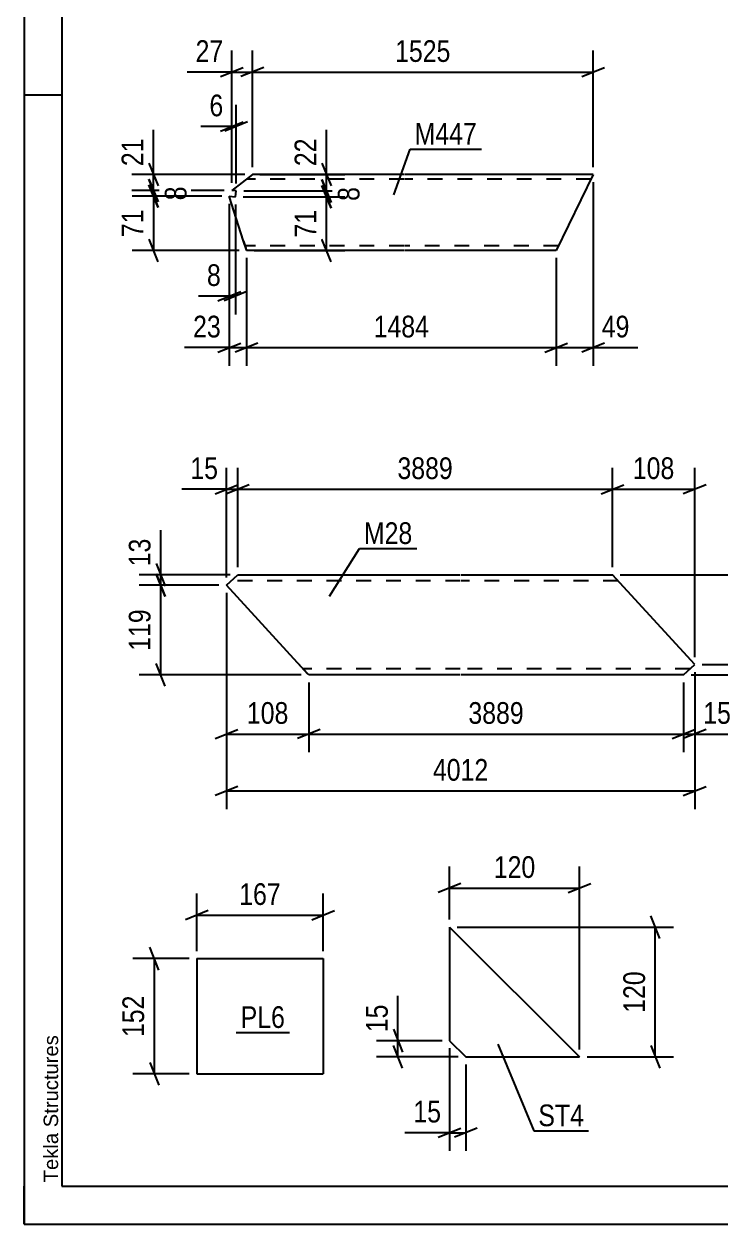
# Model space of a CAD drawing. Header units: millimetres. Extents: x 0 to 420, y 0 to 297.
# Drawn here: x 0 to 92, y 0 to 158.4 of the extents above; entities that cross this region are included whole.
import ezdxf

# ---------------------------------------------------------------- set-up
doc = ezdxf.new("R2010")
doc.units = ezdxf.units.MM
doc.linetypes.add('DXK_LINE_DOT2', pattern=[3.9198, 1.9599, -1.9599])
doc.styles.add('Arial', font='ARIAL.TTF', dxfattribs={"height": 0.2})
doc.styles.add('Arial Narrow', font='ARIALN.TTF', dxfattribs={"height": 0.2})

# ---------------------------------------------------------------- blocks, each defined once
blk = doc.blocks.new('Unknown-389636550-11126 - 39757')
at = {"color": 5, "linetype": 'Continuous'}
for p, q in [((0, 297), (0, 0)), ((5, 292), (5, 5)), ((5, 149), (0, 149)), ((0, 0), (0, 5)), ((5, 5), (415, 5)), ((0, 0), (420, 0))]:
    blk.add_line(p, q, dxfattribs=at)
at = {"color": 174, "linetype": 'Continuous', "style": 'Arial'}
blk.add_text('Tekla Structures', height=1.9102, rotation=90, dxfattribs=at).set_placement((4.5, 5.5))
blk = doc.blocks.new('Part-389636550-26571 - 26570')
at = {"color": 2, "linetype": 'Continuous'}
for p, q in [((30.13, 138.53), (27.42, 136.44)), ((50.13, 138.53), (30.13, 138.53)), ((75.12, 138.53), (50.23, 138.53)), ((75.12, 138.53), (70.23, 128.53)), ((28, 136.37), (27.42, 136.44)), ((27.91, 135.58), (28, 136.37)), ((28.98, 129.73), (27.09, 135.67)), ((27.09, 135.67), (27.91, 135.58)), ((29.34, 128.62), (28.98, 129.73)), ((29.37, 128.53), (29.34, 128.62)), ((50.13, 128.53), (29.37, 128.53)), ((70.23, 128.53), (50.23, 128.53))]:
    blk.add_line(p, q, dxfattribs=at)
at = {"color": 7, "linetype": 'DXK_LINE_DOT2'}
for p, q in [((50.13, 137.93), (29.35, 137.93)), ((74.82, 137.93), (50.23, 137.93)), ((28.98, 129.73), (29.25, 128.88)), ((50.13, 129.13), (29.18, 129.13)), ((70.52, 129.13), (50.23, 129.13))]:
    blk.add_line(p, q, dxfattribs=at)
blk = doc.blocks.new('Part-389636550-11364 - 11363')
at = {"color": 2, "linetype": 'Continuous'}
for p, q in [((26.73, 84.34), (28.21, 85.69)), ((28.21, 85.69), (57.57, 85.69)), ((57.67, 85.69), (77.67, 85.69)), ((88.5, 73.84), (77.67, 85.69)), ((36.11, 74.09), (26.73, 84.34)), ((37.57, 72.49), (36.11, 74.09)), ((87.03, 72.49), (88.5, 73.84)), ((57.57, 72.49), (37.57, 72.49)), ((87.03, 72.49), (57.67, 72.49))]:
    blk.add_line(p, q, dxfattribs=at)
at = {"color": 7, "linetype": 'DXK_LINE_DOT2'}
for p, q in [((57.57, 84.89), (27.33, 84.89)), ((78.4, 84.89), (57.67, 84.89)), ((36.11, 74.09), (37.46, 72.61)), ((57.57, 73.29), (36.84, 73.29)), ((87.9, 73.29), (57.67, 73.29))]:
    blk.add_line(p, q, dxfattribs=at)
blk = doc.blocks.new('Part-389636550-11481 - 11480')
at = {"color": 2, "linetype": 'Continuous'}
for p, q in [((56.16, 39.2), (56.16, 24.2)), ((56.16, 39.2), (73.3, 22.05)), ((56.16, 24.2), (58.3, 22.05)), ((58.3, 22.05), (73.3, 22.05))]:
    blk.add_line(p, q, dxfattribs=at)
blk = doc.blocks.new('Part-389636550-11536 - 11535')
at = {"color": 2, "linetype": 'Continuous'}
for p, q in [((22.8, 35.03), (22.8, 19.83)), ((22.8, 35.03), (39.48, 35.03)), ((39.48, 35.03), (39.48, 19.83)), ((22.8, 19.83), (39.48, 19.83))]:
    blk.add_line(p, q, dxfattribs=at)
blk = doc.blocks.new('StraightDimension-389636550-27344 - 26570')
at = {"color": 7, "linetype": 'Continuous'}
for p, q in [((75.12, 137.53), (75.12, 113.29)), ((70.23, 127.53), (70.23, 113.29)), ((68.73, 115.09), (71.73, 116.29)), ((70.23, 115.69), (75.12, 115.69)), ((76.62, 116.29), (73.62, 115.09))]:
    blk.add_line(p, q, dxfattribs=at)
at = {"color": 0}
blk.add_wipeout([(80.5, 116.44), (80.5, 120.64), (75.64, 120.64), (75.64, 116.44)], dxfattribs=at)
at = {"color": 7, "linetype": 'Continuous'}
blk.add_line((75.12, 115.69), (81.02, 115.69), dxfattribs=at)
blk.add_line((75.12, 115.69), (81.02, 115.69), dxfattribs=at)
at = {"color": 3, "style": 'Arial Narrow'}
blk.add_text('49', height=2.863, dxfattribs=at).set_placement((76.24, 117.04))
blk = doc.blocks.new('StraightDimension-389636550-27451 - 26570')
at = {"color": 7, "linetype": 'Continuous'}
for p, q in [((30.13, 139.53), (30.13, 154.91)), ((75.12, 139.53), (75.12, 154.91)), ((31.63, 152.66), (28.63, 151.46)), ((73.62, 151.46), (76.62, 152.66)), ((30.13, 152.06), (75.12, 152.06))]:
    blk.add_line(p, q, dxfattribs=at)
at = {"color": 0}
blk.add_wipeout([(56.88, 152.81), (56.88, 157.01), (48.37, 157.01), (48.37, 152.81)], dxfattribs=at)
at = {"color": 3, "style": 'Arial Narrow'}
blk.add_text('1525', height=2.863, dxfattribs=at).set_placement((48.97, 153.41))
blk = doc.blocks.new('StraightDimension-389636550-27345 - 26570')
at = {"color": 7, "linetype": 'Continuous'}
for p, q in [((29.37, 127.53), (29.37, 113.29)), ((70.23, 127.53), (70.23, 113.29)), ((30.87, 116.29), (27.87, 115.09)), ((29.37, 115.69), (70.23, 115.69)), ((68.73, 115.09), (71.73, 116.29))]:
    blk.add_line(p, q, dxfattribs=at)
at = {"color": 0}
blk.add_wipeout([(54.05, 116.44), (54.05, 120.64), (45.54, 120.64), (45.54, 116.44)], dxfattribs=at)
at = {"color": 3, "style": 'Arial Narrow'}
blk.add_text('1484', height=2.863, dxfattribs=at).set_placement((46.14, 117.04))
blk = doc.blocks.new('StraightDimension-389636550-27346 - 26570')
at = {"color": 7, "linetype": 'Continuous'}
for p, q in [((27.09, 134.67), (27.09, 113.29)), ((29.37, 127.53), (29.37, 113.29)), ((25.59, 115.09), (28.59, 116.29)), ((27.09, 115.69), (29.37, 115.69)), ((30.87, 116.29), (27.87, 115.09))]:
    blk.add_line(p, q, dxfattribs=at)
at = {"color": 0}
blk.add_wipeout([(26.57, 116.44), (26.57, 120.64), (21.71, 120.64), (21.71, 116.44)], dxfattribs=at)
at = {"color": 7, "linetype": 'Continuous'}
blk.add_line((27.09, 115.69), (21.19, 115.69), dxfattribs=at)
blk.add_line((27.09, 115.69), (21.19, 115.69), dxfattribs=at)
at = {"color": 3, "style": 'Arial Narrow'}
blk.add_text('23', height=2.863, dxfattribs=at).set_placement((22.31, 117.04))
blk = doc.blocks.new('StraightDimension-389636550-27452 - 26570')
at = {"color": 7, "linetype": 'Continuous'}
for p, q in [((27.42, 137.44), (27.42, 154.91)), ((30.13, 139.53), (30.13, 154.91)), ((25.92, 151.46), (28.92, 152.66)), ((31.63, 152.66), (28.63, 151.46)), ((27.42, 152.06), (30.13, 152.06))]:
    blk.add_line(p, q, dxfattribs=at)
at = {"color": 0}
blk.add_wipeout([(26.89, 152.81), (26.89, 157.01), (22.04, 157.01), (22.04, 152.81)], dxfattribs=at)
at = {"color": 7, "linetype": 'Continuous'}
blk.add_line((27.42, 152.06), (21.51, 152.06), dxfattribs=at)
blk.add_line((27.42, 152.06), (21.51, 152.06), dxfattribs=at)
at = {"color": 3, "style": 'Arial Narrow'}
blk.add_text('27', height=2.863, dxfattribs=at).set_placement((22.64, 153.41))
blk = doc.blocks.new('StraightDimension-389636550-27743 - 26570')
at = {"color": 7, "linetype": 'Continuous'}
for p, q in [((27.42, 137.44), (27.42, 147.73)), ((28, 137.37), (28, 147.73)), ((25.92, 144.28), (28.92, 145.48)), ((29.5, 145.48), (26.5, 144.28)), ((27.42, 144.88), (28, 144.88))]:
    blk.add_line(p, q, dxfattribs=at)
at = {"color": 0}
blk.add_wipeout([(26.89, 145.63), (26.89, 149.83), (23.87, 149.83), (23.87, 145.63)], dxfattribs=at)
at = {"color": 7, "linetype": 'Continuous'}
blk.add_line((27.42, 144.88), (23.34, 144.88), dxfattribs=at)
blk.add_line((27.42, 144.88), (23.34, 144.88), dxfattribs=at)
at = {"color": 3, "style": 'Arial Narrow'}
blk.add_text('6', height=2.86, dxfattribs=at).set_placement((24.47, 146.23))
blk = doc.blocks.new('StraightDimension-389636550-27510 - 26570')
at = {"color": 7, "linetype": 'Continuous'}
for p, q in [((16.49, 140.03), (17.69, 137.03)), ((29.13, 138.53), (14.24, 138.53)), ((17.69, 134.94), (16.49, 137.94)), ((17.09, 136.44), (17.09, 138.53)), ((26.42, 136.44), (14.24, 136.44))]:
    blk.add_line(p, q, dxfattribs=at)
at = {"color": 0}
blk.add_wipeout([(16.34, 143.91), (12.14, 143.91), (12.14, 139.05), (16.34, 139.05)], dxfattribs=at)
at = {"color": 7, "linetype": 'Continuous'}
blk.add_line((17.09, 138.53), (17.09, 144.43), dxfattribs=at)
blk.add_line((17.09, 138.53), (17.09, 144.43), dxfattribs=at)
at = {"color": 3, "style": 'Arial Narrow'}
blk.add_text('21', height=2.863, rotation=90.0002, dxfattribs=at).set_placement((15.74, 139.65))
blk = doc.blocks.new('StraightDimension-389636550-27511 - 26570')
at = {"color": 7, "linetype": 'Continuous'}
for p, q in [((16.49, 137.94), (17.69, 134.94)), ((26.42, 136.44), (14.69, 136.44)), ((17.69, 134.17), (16.49, 137.17)), ((17.09, 135.67), (17.09, 136.44)), ((26.09, 135.67), (14.69, 135.67))]:
    blk.add_line(p, q, dxfattribs=at)
at = {"color": 0}
blk.add_wipeout([(22.04, 137.56), (17.84, 137.56), (17.84, 134.54), (22.04, 134.54)], dxfattribs=at)
at = {"color": 3, "style": 'Arial Narrow'}
blk.add_text('8', height=2.86, rotation=90.0002, dxfattribs=at).set_placement((21.44, 135.14))
blk = doc.blocks.new('StraightDimension-389636550-27512 - 26570')
at = {"color": 7, "linetype": 'Continuous'}
for p, q in [((16.51, 137.17), (17.71, 134.17)), ((26.09, 135.67), (14.26, 135.67)), ((17.11, 128.53), (17.11, 135.67)), ((17.71, 127.03), (16.51, 130.03)), ((28.37, 128.53), (14.26, 128.53))]:
    blk.add_line(p, q, dxfattribs=at)
at = {"color": 0}
blk.add_wipeout([(16.36, 134.52), (12.16, 134.52), (12.16, 129.67), (16.36, 129.67)], dxfattribs=at)
at = {"color": 3, "style": 'Arial Narrow'}
blk.add_text('71', height=2.863, rotation=90.0002, dxfattribs=at).set_placement((15.76, 130.27))
blk = doc.blocks.new('StraightDimension-389636550-27666 - 26570')
at = {"color": 7, "linetype": 'Continuous'}
for p, q in [((39.32, 140.03), (40.52, 137.03)), ((31.13, 138.53), (42.32, 138.53)), ((40.52, 134.87), (39.32, 137.87)), ((39.92, 136.37), (39.92, 138.53)), ((29, 136.37), (42.32, 136.37))]:
    blk.add_line(p, q, dxfattribs=at)
at = {"color": 0}
blk.add_wipeout([(39.17, 143.91), (34.97, 143.91), (34.97, 139.05), (39.17, 139.05)], dxfattribs=at)
at = {"color": 7, "linetype": 'Continuous'}
blk.add_line((39.92, 138.53), (39.92, 144.43), dxfattribs=at)
blk.add_line((39.92, 138.53), (39.92, 144.43), dxfattribs=at)
at = {"color": 3, "style": 'Arial Narrow'}
blk.add_text('22', height=2.863, rotation=90.0002, dxfattribs=at).set_placement((38.57, 139.65))
blk = doc.blocks.new('StraightDimension-389636550-27667 - 26570')
at = {"color": 7, "linetype": 'Continuous'}
for p, q in [((39.32, 137.87), (40.52, 134.87)), ((29, 136.37), (42.77, 136.37)), ((40.52, 134.08), (39.32, 137.08)), ((39.92, 135.58), (39.92, 136.37)), ((28.91, 135.58), (42.77, 135.58))]:
    blk.add_line(p, q, dxfattribs=at)
at = {"color": 0}
blk.add_wipeout([(44.87, 137.49), (40.67, 137.49), (40.67, 134.46), (44.87, 134.46)], dxfattribs=at)
at = {"color": 3, "style": 'Arial Narrow'}
blk.add_text('8', height=2.86, rotation=90.0002, dxfattribs=at).set_placement((44.27, 135.06))
blk = doc.blocks.new('StraightDimension-389636550-27668 - 26570')
at = {"color": 7, "linetype": 'Continuous'}
for p, q in [((39.32, 137.08), (40.52, 134.08)), ((28.91, 135.58), (42.32, 135.58)), ((39.92, 128.53), (39.92, 135.58)), ((40.52, 127.03), (39.32, 130.03)), ((30.37, 128.53), (42.32, 128.53))]:
    blk.add_line(p, q, dxfattribs=at)
at = {"color": 0}
blk.add_wipeout([(39.17, 134.48), (34.97, 134.48), (34.97, 129.62), (39.17, 129.62)], dxfattribs=at)
at = {"color": 3, "style": 'Arial Narrow'}
blk.add_text('71', height=2.863, rotation=90.0002, dxfattribs=at).set_placement((38.57, 130.22))
blk = doc.blocks.new('StraightDimension-389636550-27767 - 26570')
at = {"color": 7, "linetype": 'Continuous'}
for p, q in [((27.09, 134.67), (27.09, 120.08)), ((27.91, 134.58), (27.91, 120.08)), ((25.59, 121.88), (28.59, 123.08)), ((29.41, 123.08), (26.41, 121.88)), ((27.09, 122.48), (27.91, 122.48))]:
    blk.add_line(p, q, dxfattribs=at)
at = {"color": 0}
blk.add_wipeout([(26.57, 123.23), (26.57, 127.43), (23.54, 127.43), (23.54, 123.23)], dxfattribs=at)
at = {"color": 7, "linetype": 'Continuous'}
blk.add_line((27.09, 122.48), (23.02, 122.48), dxfattribs=at)
blk.add_line((27.09, 122.48), (23.02, 122.48), dxfattribs=at)
at = {"color": 3, "style": 'Arial Narrow'}
blk.add_text('8', height=2.86, dxfattribs=at).set_placement((24.14, 123.83))
blk = doc.blocks.new('StraightDimension-389636550-35046 - 11363')
at = {"color": 7, "linetype": 'Continuous'}
for p, q in [((28.21, 86.69), (28.21, 99.84)), ((77.67, 86.69), (77.67, 99.84)), ((29.71, 97.59), (26.71, 96.39)), ((28.21, 96.99), (77.67, 96.99)), ((76.17, 96.39), (79.17, 97.59))]:
    blk.add_line(p, q, dxfattribs=at)
at = {"color": 0}
blk.add_wipeout([(57.2, 97.74), (57.2, 101.94), (48.68, 101.94), (48.68, 97.74)], dxfattribs=at)
at = {"color": 3, "style": 'Arial Narrow'}
blk.add_text('3889', height=2.863, dxfattribs=at).set_placement((49.28, 98.34))
blk = doc.blocks.new('StraightDimension-389636550-34966 - 11363')
at = {"color": 7, "linetype": 'Continuous'}
for p, q in [((26.73, 83.34), (26.73, 62.28)), ((37.57, 71.49), (37.57, 62.28)), ((25.23, 64.08), (28.23, 65.28)), ((39.07, 65.28), (36.07, 64.08)), ((26.73, 64.68), (37.57, 64.68))]:
    blk.add_line(p, q, dxfattribs=at)
at = {"color": 0}
blk.add_wipeout([(35.49, 65.43), (35.49, 69.63), (28.81, 69.63), (28.81, 65.43)], dxfattribs=at)
at = {"color": 3, "style": 'Arial Narrow'}
blk.add_text('108', height=2.863, dxfattribs=at).set_placement((29.41, 66.03))
blk = doc.blocks.new('StraightDimension-389636550-35683 - 11363')
at = {"color": 7, "linetype": 'Continuous'}
for p, q in [((100.02, 75.34), (101.22, 72.34)), ((89.5, 73.84), (103.02, 73.84)), ((101.22, 70.99), (100.02, 73.99)), ((100.62, 72.49), (100.62, 73.84)), ((88.03, 72.49), (103.02, 72.49))]:
    blk.add_line(p, q, dxfattribs=at)
at = {"color": 0}
blk.add_wipeout([(99.87, 71.97), (95.67, 71.97), (95.67, 67.11), (99.87, 67.11)], dxfattribs=at)
at = {"color": 7, "linetype": 'Continuous'}
blk.add_line((100.62, 72.49), (100.62, 66.58), dxfattribs=at)
blk.add_line((100.62, 72.49), (100.62, 66.58), dxfattribs=at)
at = {"color": 3, "style": 'Arial Narrow'}
blk.add_text('13', height=2.863, rotation=90.0002, dxfattribs=at).set_placement((99.27, 67.71))
blk = doc.blocks.new('StraightDimension-389636550-11705 - 11363')
at = {"color": 7, "linetype": 'Continuous'}
for p, q in [((26.73, 83.34), (26.73, 54.77)), ((88.5, 72.84), (88.5, 54.77)), ((28.23, 57.77), (25.23, 56.57)), ((26.73, 57.17), (88.5, 57.17)), ((87, 56.57), (90, 57.77))]:
    blk.add_line(p, q, dxfattribs=at)
at = {"color": 0}
blk.add_wipeout([(61.88, 57.92), (61.88, 62.12), (53.36, 62.12), (53.36, 57.92)], dxfattribs=at)
at = {"color": 3, "style": 'Arial Narrow'}
blk.add_text('4012', height=2.863, dxfattribs=at).set_placement((53.96, 58.52))
blk = doc.blocks.new('StraightDimension-389636550-34964 - 11363')
at = {"color": 7, "linetype": 'Continuous'}
for p, q in [((87.03, 71.49), (87.03, 62.28)), ((88.5, 72.84), (88.5, 62.28)), ((85.53, 64.08), (88.53, 65.28)), ((90, 65.28), (87, 64.08)), ((87.03, 64.68), (88.5, 64.68))]:
    blk.add_line(p, q, dxfattribs=at)
at = {"color": 0}
blk.add_wipeout([(93.89, 65.43), (93.89, 69.63), (89.03, 69.63), (89.03, 65.43)], dxfattribs=at)
at = {"color": 7, "linetype": 'Continuous'}
blk.add_line((88.5, 64.68), (94.41, 64.68), dxfattribs=at)
blk.add_line((88.5, 64.68), (94.41, 64.68), dxfattribs=at)
at = {"color": 3, "style": 'Arial Narrow'}
blk.add_text('15', height=2.863, dxfattribs=at).set_placement((89.63, 66.03))
blk = doc.blocks.new('StraightDimension-389636550-35045 - 11363')
at = {"color": 7, "linetype": 'Continuous'}
for p, q in [((77.67, 86.69), (77.67, 99.84)), ((88.5, 74.84), (88.5, 99.84)), ((76.17, 96.39), (79.17, 97.59)), ((77.67, 96.99), (88.5, 96.99)), ((90, 97.59), (87, 96.39))]:
    blk.add_line(p, q, dxfattribs=at)
at = {"color": 0}
blk.add_wipeout([(86.43, 97.74), (86.43, 101.94), (79.74, 101.94), (79.74, 97.74)], dxfattribs=at)
at = {"color": 3, "style": 'Arial Narrow'}
blk.add_text('108', height=2.863, dxfattribs=at).set_placement((80.34, 98.34))
blk = doc.blocks.new('StraightDimension-389636550-35716 - 11363')
at = {"color": 7, "linetype": 'Continuous'}
for p, q in [((17.44, 85.84), (18.64, 82.84)), ((25.73, 84.34), (15.19, 84.34)), ((18.04, 72.49), (18.04, 84.34)), ((18.64, 70.99), (17.44, 73.99)), ((36.57, 72.49), (15.19, 72.49))]:
    blk.add_line(p, q, dxfattribs=at)
at = {"color": 0}
blk.add_wipeout([(17.29, 81.76), (13.09, 81.76), (13.09, 75.07), (17.29, 75.07)], dxfattribs=at)
at = {"color": 3, "style": 'Arial Narrow'}
blk.add_text('119', height=2.863, rotation=90.0002, dxfattribs=at).set_placement((16.69, 75.67))
blk = doc.blocks.new('StraightDimension-389636550-34965 - 11363')
at = {"color": 7, "linetype": 'Continuous'}
for p, q in [((37.57, 71.49), (37.57, 62.28)), ((87.03, 71.49), (87.03, 62.28)), ((39.07, 65.28), (36.07, 64.08)), ((85.53, 64.08), (88.53, 65.28)), ((37.57, 64.68), (87.03, 64.68))]:
    blk.add_line(p, q, dxfattribs=at)
at = {"color": 0}
blk.add_wipeout([(66.56, 65.43), (66.56, 69.63), (58.04, 69.63), (58.04, 65.43)], dxfattribs=at)
at = {"color": 3, "style": 'Arial Narrow'}
blk.add_text('3889', height=2.863, dxfattribs=at).set_placement((58.64, 66.03))
blk = doc.blocks.new('StraightDimension-389636550-35682 - 11363')
at = {"color": 7, "linetype": 'Continuous'}
for p, q in [((100.02, 87.19), (101.22, 84.19)), ((78.67, 85.69), (103.02, 85.69)), ((100.62, 73.84), (100.62, 85.69)), ((101.22, 72.34), (100.02, 75.34)), ((89.5, 73.84), (103.02, 73.84))]:
    blk.add_line(p, q, dxfattribs=at)
at = {"color": 0}
blk.add_wipeout([(99.87, 83.11), (95.67, 83.11), (95.67, 76.42), (99.87, 76.42)], dxfattribs=at)
at = {"color": 3, "style": 'Arial Narrow'}
blk.add_text('119', height=2.863, rotation=90.0002, dxfattribs=at).set_placement((99.27, 77.02))
blk = doc.blocks.new('StraightDimension-389636550-35047 - 11363')
at = {"color": 7, "linetype": 'Continuous'}
for p, q in [((26.73, 85.34), (26.73, 99.84)), ((28.21, 86.69), (28.21, 99.84)), ((25.23, 96.39), (28.23, 97.59)), ((29.71, 97.59), (26.71, 96.39)), ((26.73, 96.99), (28.21, 96.99))]:
    blk.add_line(p, q, dxfattribs=at)
at = {"color": 0}
blk.add_wipeout([(26.21, 97.74), (26.21, 101.94), (21.35, 101.94), (21.35, 97.74)], dxfattribs=at)
at = {"color": 7, "linetype": 'Continuous'}
blk.add_line((26.73, 96.99), (20.83, 96.99), dxfattribs=at)
blk.add_line((26.73, 96.99), (20.83, 96.99), dxfattribs=at)
at = {"color": 3, "style": 'Arial Narrow'}
blk.add_text('15', height=2.863, dxfattribs=at).set_placement((21.95, 98.34))
blk = doc.blocks.new('StraightDimension-389636550-35715 - 11363')
at = {"color": 7, "linetype": 'Continuous'}
for p, q in [((17.44, 87.19), (18.64, 84.19)), ((27.21, 85.69), (15.19, 85.69)), ((18.64, 82.84), (17.44, 85.84)), ((18.04, 84.34), (18.04, 85.69)), ((25.73, 84.34), (15.19, 84.34))]:
    blk.add_line(p, q, dxfattribs=at)
at = {"color": 0}
blk.add_wipeout([(17.29, 91.07), (13.09, 91.07), (13.09, 86.22), (17.29, 86.22)], dxfattribs=at)
at = {"color": 7, "linetype": 'Continuous'}
blk.add_line((18.04, 85.69), (18.04, 91.6), dxfattribs=at)
blk.add_line((18.04, 85.69), (18.04, 91.6), dxfattribs=at)
at = {"color": 3, "style": 'Arial Narrow'}
blk.add_text('13', height=2.863, rotation=90.0002, dxfattribs=at).set_placement((16.69, 86.82))
blk = doc.blocks.new('StraightDimension-389636550-11932 - 11480')
at = {"color": 7, "linetype": 'Continuous'}
for p, q in [((83.9, 37.7), (82.7, 40.7)), ((57.16, 39.2), (85.7, 39.2)), ((83.3, 22.05), (83.3, 39.2)), ((82.7, 23.55), (83.9, 20.55)), ((74.3, 22.05), (85.7, 22.05))]:
    blk.add_line(p, q, dxfattribs=at)
at = {"color": 0}
blk.add_wipeout([(82.55, 33.97), (78.35, 33.97), (78.35, 27.28), (82.55, 27.28)], dxfattribs=at)
at = {"color": 3, "style": 'Arial Narrow'}
blk.add_text('120', height=2.863, rotation=90.0002, dxfattribs=at).set_placement((81.95, 27.88))
blk = doc.blocks.new('StraightDimension-389636550-11924 - 11480')
at = {"color": 7, "linetype": 'Continuous'}
for p, q in [((56.16, 40.2), (56.16, 47.19)), ((73.3, 23.05), (73.3, 47.19)), ((57.66, 44.94), (54.66, 43.74)), ((71.8, 43.74), (74.8, 44.94)), ((56.16, 44.34), (73.3, 44.34))]:
    blk.add_line(p, q, dxfattribs=at)
at = {"color": 0}
blk.add_wipeout([(68.07, 45.09), (68.07, 49.29), (61.39, 49.29), (61.39, 45.09)], dxfattribs=at)
at = {"color": 3, "style": 'Arial Narrow'}
blk.add_text('120', height=2.863, dxfattribs=at).set_placement((61.99, 45.69))
blk = doc.blocks.new('StraightDimension-389636550-28789 - 11480')
at = {"color": 7, "linetype": 'Continuous'}
for p, q in [((48.75, 25.7), (49.95, 22.7)), ((55.16, 24.2), (46.5, 24.2)), ((49.35, 22.05), (49.35, 24.2)), ((49.95, 20.55), (48.75, 23.55)), ((57.3, 22.05), (46.5, 22.05))]:
    blk.add_line(p, q, dxfattribs=at)
at = {"color": 0}
blk.add_wipeout([(48.6, 29.58), (44.4, 29.58), (44.4, 24.72), (48.6, 24.72)], dxfattribs=at)
at = {"color": 7, "linetype": 'Continuous'}
blk.add_line((49.35, 24.2), (49.35, 30.1), dxfattribs=at)
blk.add_line((49.35, 24.2), (49.35, 30.1), dxfattribs=at)
at = {"color": 3, "style": 'Arial Narrow'}
blk.add_text('15', height=2.863, rotation=90.0002, dxfattribs=at).set_placement((48, 25.32))
blk = doc.blocks.new('StraightDimension-389636550-11920 - 11480')
at = {"color": 7, "linetype": 'Continuous'}
for p, q in [((56.16, 23.2), (56.16, 9.65)), ((58.3, 21.05), (58.3, 9.65)), ((54.66, 11.45), (57.66, 12.65)), ((56.16, 12.05), (58.3, 12.05)), ((59.8, 12.65), (56.8, 11.45))]:
    blk.add_line(p, q, dxfattribs=at)
at = {"color": 0}
blk.add_wipeout([(55.64, 12.8), (55.64, 17), (50.78, 17), (50.78, 12.8)], dxfattribs=at)
at = {"color": 7, "linetype": 'Continuous'}
blk.add_line((56.16, 12.05), (50.25, 12.05), dxfattribs=at)
blk.add_line((56.16, 12.05), (50.25, 12.05), dxfattribs=at)
at = {"color": 3, "style": 'Arial Narrow'}
blk.add_text('15', height=2.863, dxfattribs=at).set_placement((51.38, 13.4))
blk = doc.blocks.new('StraightDimension-389636550-11988 - 11535')
at = {"color": 7, "linetype": 'Continuous'}
for p, q in [((17.8, 33.53), (16.6, 36.53)), ((21.8, 35.03), (14.35, 35.03)), ((17.2, 19.83), (17.2, 35.03)), ((16.6, 21.33), (17.8, 18.33)), ((21.8, 19.83), (14.35, 19.83))]:
    blk.add_line(p, q, dxfattribs=at)
at = {"color": 0}
blk.add_wipeout([(16.45, 30.77), (12.25, 30.77), (12.25, 24.08), (16.45, 24.08)], dxfattribs=at)
at = {"color": 3, "style": 'Arial Narrow'}
blk.add_text('152', height=2.863, rotation=90.0002, dxfattribs=at).set_placement((15.85, 24.68))
blk = doc.blocks.new('StraightDimension-389636550-11992 - 11535')
at = {"color": 7, "linetype": 'Continuous'}
for p, q in [((22.8, 36.03), (22.8, 43.62)), ((39.48, 36.03), (39.48, 43.62)), ((24.3, 41.37), (21.3, 40.17)), ((37.98, 40.17), (40.98, 41.37)), ((22.8, 40.77), (39.48, 40.77))]:
    blk.add_line(p, q, dxfattribs=at)
at = {"color": 0}
blk.add_wipeout([(34.48, 41.52), (34.48, 45.72), (27.8, 45.72), (27.8, 41.52)], dxfattribs=at)
at = {"color": 3, "style": 'Arial Narrow'}
blk.add_text('167', height=2.863, dxfattribs=at).set_placement((28.4, 42.12))
blk = doc.blocks.new('Mark-389636550-26989 - 26570')
at = {"color": 0}
blk.add_wipeout([(59.77, 142.5), (59.77, 145.5), (51.54, 145.5), (51.54, 142.5)], dxfattribs=at)
blk.add_wipeout([(59.77, 142.5), (59.77, 145.5), (51.54, 145.5), (51.54, 142.5)], dxfattribs=at)
at = {"color": 30, "linetype": 'Continuous'}
for p, q in [((48.81, 135.85), (50.94, 141.9)), ((50.94, 141.9), (60.37, 141.9))]:
    blk.add_line(p, q, dxfattribs=at)
at = {"color": 3, "style": 'Arial Narrow'}
blk.add_text('M447', height=2.863, dxfattribs=at).set_placement((51.54, 142.5))
blk = doc.blocks.new('Mark-389636550-12134 - 11363')
at = {"color": 0}
blk.add_wipeout([(51.24, 89.77), (51.24, 92.77), (44.85, 92.77), (44.85, 89.77)], dxfattribs=at)
blk.add_wipeout([(51.24, 89.77), (51.24, 92.77), (44.85, 92.77), (44.85, 89.77)], dxfattribs=at)
at = {"color": 30, "linetype": 'Continuous'}
for p, q in [((40.33, 82.89), (44.25, 89.17)), ((44.25, 89.17), (51.84, 89.17))]:
    blk.add_line(p, q, dxfattribs=at)
at = {"color": 3, "style": 'Arial Narrow'}
blk.add_text('M28', height=2.863, dxfattribs=at).set_placement((44.85, 89.77))
blk = doc.blocks.new('Mark-389636550-12172 - 11480')
at = {"color": 0}
blk.add_wipeout([(73.9, 12.91), (73.9, 15.91), (67.87, 15.91), (67.87, 12.91)], dxfattribs=at)
blk.add_wipeout([(73.9, 12.91), (73.9, 15.91), (67.87, 15.91), (67.87, 12.91)], dxfattribs=at)
at = {"color": 30, "linetype": 'Continuous'}
for p, q in [((62.51, 23.75), (67.27, 12.31)), ((67.27, 12.31), (74.5, 12.31))]:
    blk.add_line(p, q, dxfattribs=at)
at = {"color": 3, "style": 'Arial Narrow'}
blk.add_text('ST4', height=2.863, dxfattribs=at).set_placement((67.87, 12.91))
blk = doc.blocks.new('Mark-389636550-12182 - 11535')
at = {"color": 0}
blk.add_wipeout([(34.44, 25.88), (34.44, 28.88), (28.59, 28.88), (28.59, 25.88)], dxfattribs=at)
blk.add_wipeout([(34.44, 25.88), (34.44, 28.88), (28.59, 28.88), (28.59, 25.88)], dxfattribs=at)
at = {"color": 30, "linetype": 'Continuous'}
blk.add_line((27.99, 25.28), (35.04, 25.28), dxfattribs=at)
at = {"color": 3, "style": 'Arial Narrow'}
blk.add_text('PL6', height=2.863, dxfattribs=at).set_placement((28.59, 25.88))

msp = doc.modelspace()

# ---------------------------------------------------------------- block references
for name in ['Unknown-389636550-11126 - 39757', 'Part-389636550-26571 - 26570', 'Part-389636550-11364 - 11363', 'Part-389636550-11481 - 11480', 'Part-389636550-11536 - 11535']:
    msp.add_blockref(name, (0, 0))

# ---------------------------------------------------------------- next in the draw order: block references
for name in ['StraightDimension-389636550-27451 - 26570', 'StraightDimension-389636550-27344 - 26570', 'StraightDimension-389636550-35046 - 11363', 'StraightDimension-389636550-34966 - 11363', 'StraightDimension-389636550-35683 - 11363', 'StraightDimension-389636550-11932 - 11480', 'StraightDimension-389636550-11988 - 11535', 'Mark-389636550-12182 - 11535']:
    msp.add_blockref(name, (0, 0))

# ---------------------------------------------------------------- next in the draw order: block references
for name in ['StraightDimension-389636550-27452 - 26570', 'Mark-389636550-26989 - 26570', 'StraightDimension-389636550-27345 - 26570', 'StraightDimension-389636550-11705 - 11363', 'StraightDimension-389636550-11924 - 11480', 'StraightDimension-389636550-11992 - 11535']:
    msp.add_blockref(name, (0, 0))

# ---------------------------------------------------------------- next in the draw order: block references
for name in ['StraightDimension-389636550-27743 - 26570', 'StraightDimension-389636550-27346 - 26570', 'StraightDimension-389636550-35045 - 11363', 'Mark-389636550-12134 - 11363', 'StraightDimension-389636550-35716 - 11363', 'StraightDimension-389636550-34964 - 11363', 'StraightDimension-389636550-28789 - 11480', 'Mark-389636550-12172 - 11480']:
    msp.add_blockref(name, (0, 0))

# ---------------------------------------------------------------- next in the draw order: block references
for name in ['StraightDimension-389636550-27510 - 26570', 'StraightDimension-389636550-35047 - 11363', 'StraightDimension-389636550-35682 - 11363', 'StraightDimension-389636550-34965 - 11363', 'StraightDimension-389636550-11920 - 11480']:
    msp.add_blockref(name, (0, 0))

# ---------------------------------------------------------------- next in the draw order: block references
for name in ['StraightDimension-389636550-27511 - 26570', 'StraightDimension-389636550-35715 - 11363']:
    msp.add_blockref(name, (0, 0))

# ---------------------------------------------------------------- next in the draw order: block references
msp.add_blockref('StraightDimension-389636550-27512 - 26570', (0, 0))

# ---------------------------------------------------------------- next in the draw order: block references
msp.add_blockref('StraightDimension-389636550-27666 - 26570', (0, 0))

# ---------------------------------------------------------------- next in the draw order: block references
msp.add_blockref('StraightDimension-389636550-27667 - 26570', (0, 0))

# ---------------------------------------------------------------- next in the draw order: block references
msp.add_blockref('StraightDimension-389636550-27668 - 26570', (0, 0))

# ---------------------------------------------------------------- next in the draw order: block references
msp.add_blockref('StraightDimension-389636550-27767 - 26570', (0, 0))

doc.saveas('drawing.dxf')
